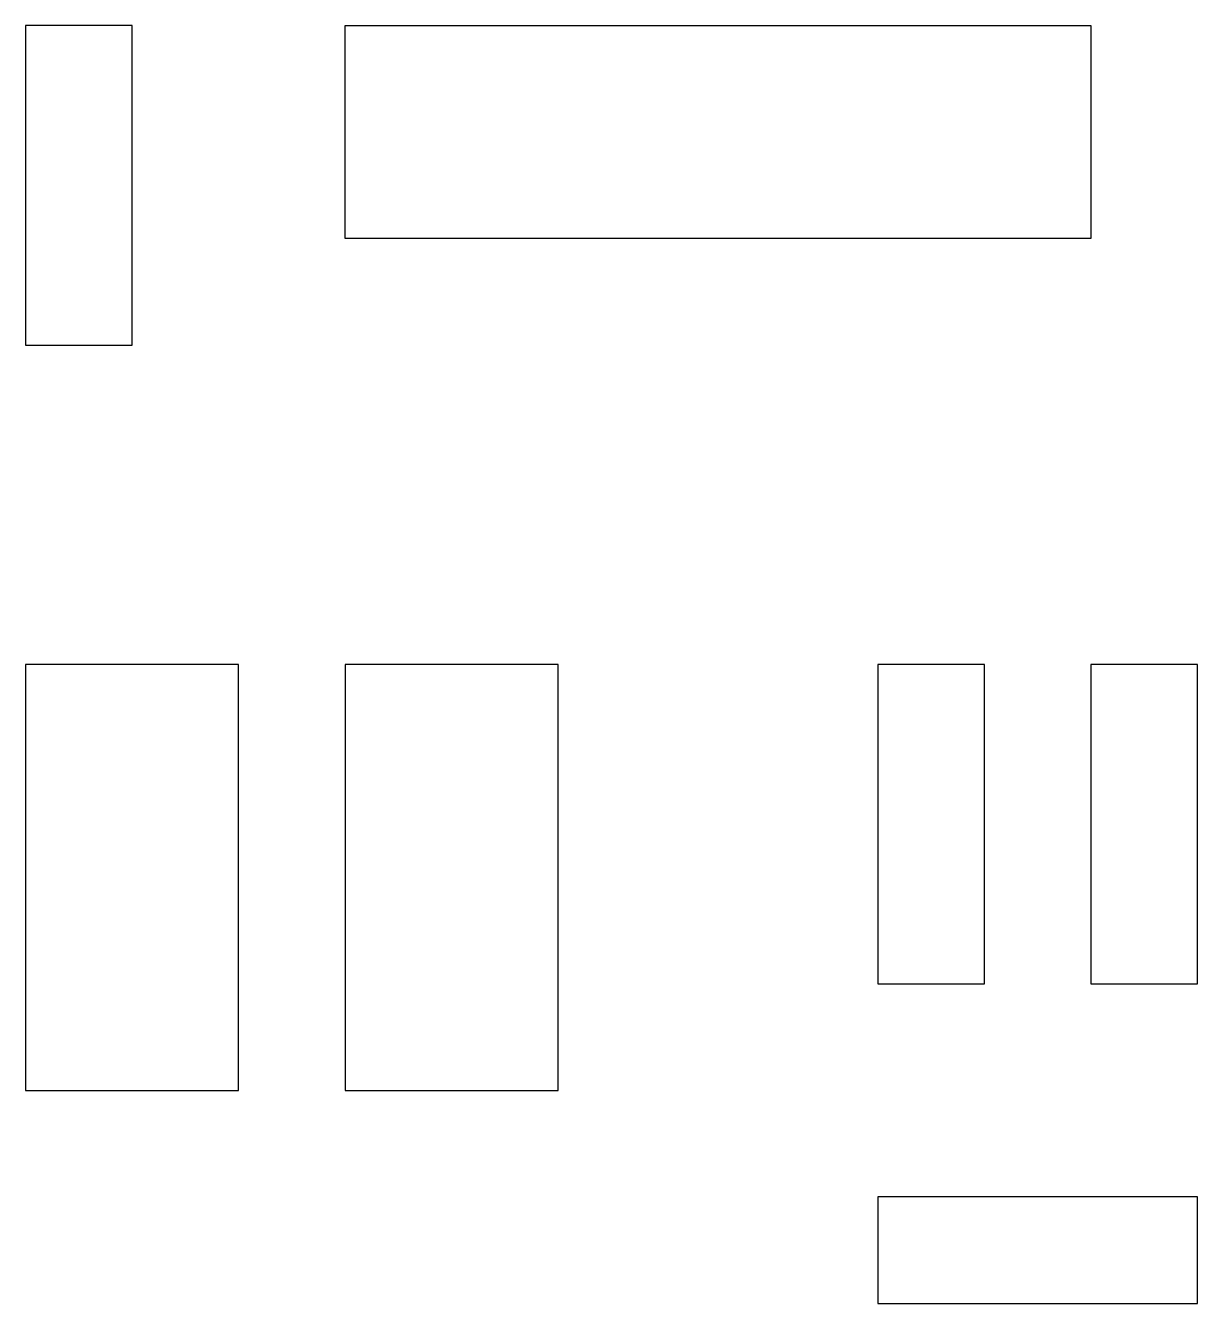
# Model space of a CAD drawing. Header units: millimetres. Extents: x -38 to 102, y -89 to 63.
import ezdxf

# ---------------------------------------------------------------- set-up
doc = ezdxf.new("R2010")
doc.units = ezdxf.units.MM
doc.layers.get('0').update_dxf_attribs({"linetype": 'CONTINUOUS'})

msp = doc.modelspace()

# ---------------------------------------------------------------- linework, layer by layer
for points in [[(-25.4, 63.5), (-38.1, 63.5), (-38.1, 25.4), (-25.4, 25.4)], [(88.9, 38.1), (0, 38.1), (0, 63.5), (88.9, 63.5)], [(-12.7, -12.7), (-38.1, -12.7), (-38.1, -63.5), (-12.7, -63.5)], [(25.4, -12.7), (0, -12.7), (0, -63.5), (25.4, -63.5)], [(76.2, -12.7), (63.5, -12.7), (63.5, -50.8), (76.2, -50.8)], [(101.6, -12.7), (88.9, -12.7), (88.9, -50.8), (101.6, -50.8)], [(101.6, -76.2), (63.5, -76.2), (63.5, -88.9), (101.6, -88.9)]]:
    msp.add_lwpolyline(points, close=True)

doc.saveas('drawing.dxf')
